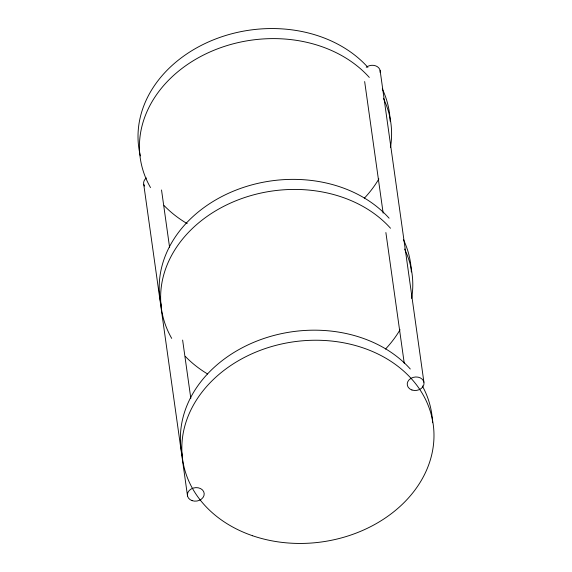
<?xml version="1.0" encoding="UTF-8"?>
<svg xmlns="http://www.w3.org/2000/svg" width="572" height="572" viewBox="0 0 572 572"><rect width="100%" height="100%" fill="white"/><g stroke="black" fill="none" stroke-linecap="round" stroke-linejoin="round"><path stroke-width="0.86" d="M380.115 70.499L423.916 382.182M364.657 81.56L383.147 213.12M385.878 232.539L404.247 363.22M161.526 189.983L169.591 247.376M182.625 340.083L190.812 398.355M143.715 184.263L187.516 495.945M144.459 186.064A8.437 6.735 -8 0 1 146.396 177.949M366.223 67.296A8.437 6.735 -8 0 1 375.775 65.887A8.437 6.735 -8 0 1 380.158 72.551M404.561 249.056A126.526 101.051 -8 0 1 411.633 298.455M400.064 329.729A126.526 101.051 -8 0 1 385.528 349.042M207.65 374.002A126.526 101.051 -8 0 1 185.299 356.385M171.714 338.395A126.526 101.051 -8 0 1 224.817 205.791A126.526 101.051 -8 0 1 390.512 228.249M403.532 239.811A126.526 101.051 -8 0 1 411.332 271.929M161.576 306.735A126.526 101.051 -8 0 1 236.336 189.983A126.526 101.051 -8 0 1 389.096 218.197M383.362 98.248A126.526 101.051 -8 0 1 390.44 147.64M378.864 178.922A126.526 101.051 -8 0 1 364.328 198.227M187.201 223.631A126.526 101.051 -8 0 1 164.107 205.577M150.515 187.58A126.526 101.051 -8 0 1 203.618 54.976A126.526 101.051 -8 0 1 369.312 77.434M382.332 88.996A126.526 101.051 -8 0 1 390.14 121.114M140.376 155.92A126.526 101.051 -8 0 1 215.136 39.168A126.526 101.051 -8 0 1 367.903 67.382M422.343 385.943A126.526 101.051 -8 0 1 432.532 422.737M182.575 456.742A126.526 101.051 -8 0 1 258.008 340.612A126.526 101.051 -8 0 1 410.296 369.004M411.94 389.997A8.437 6.735 -8 0 0 424.016 382.847A8.437 6.735 -8 0 0 410.939 378.364A8.437 6.735 -8 0 0 411.94 389.997M192.113 500.65A8.437 6.735 -8 0 0 204.19 493.5A8.437 6.735 -8 0 0 191.112 489.017A8.437 6.735 -8 0 0 192.113 500.65M252.552 535.735A126.526 101.051 -8 0 0 433.683 428.507A126.526 101.051 -8 0 0 237.466 361.275A126.526 101.051 -8 0 0 252.552 535.735"/></g></svg>
